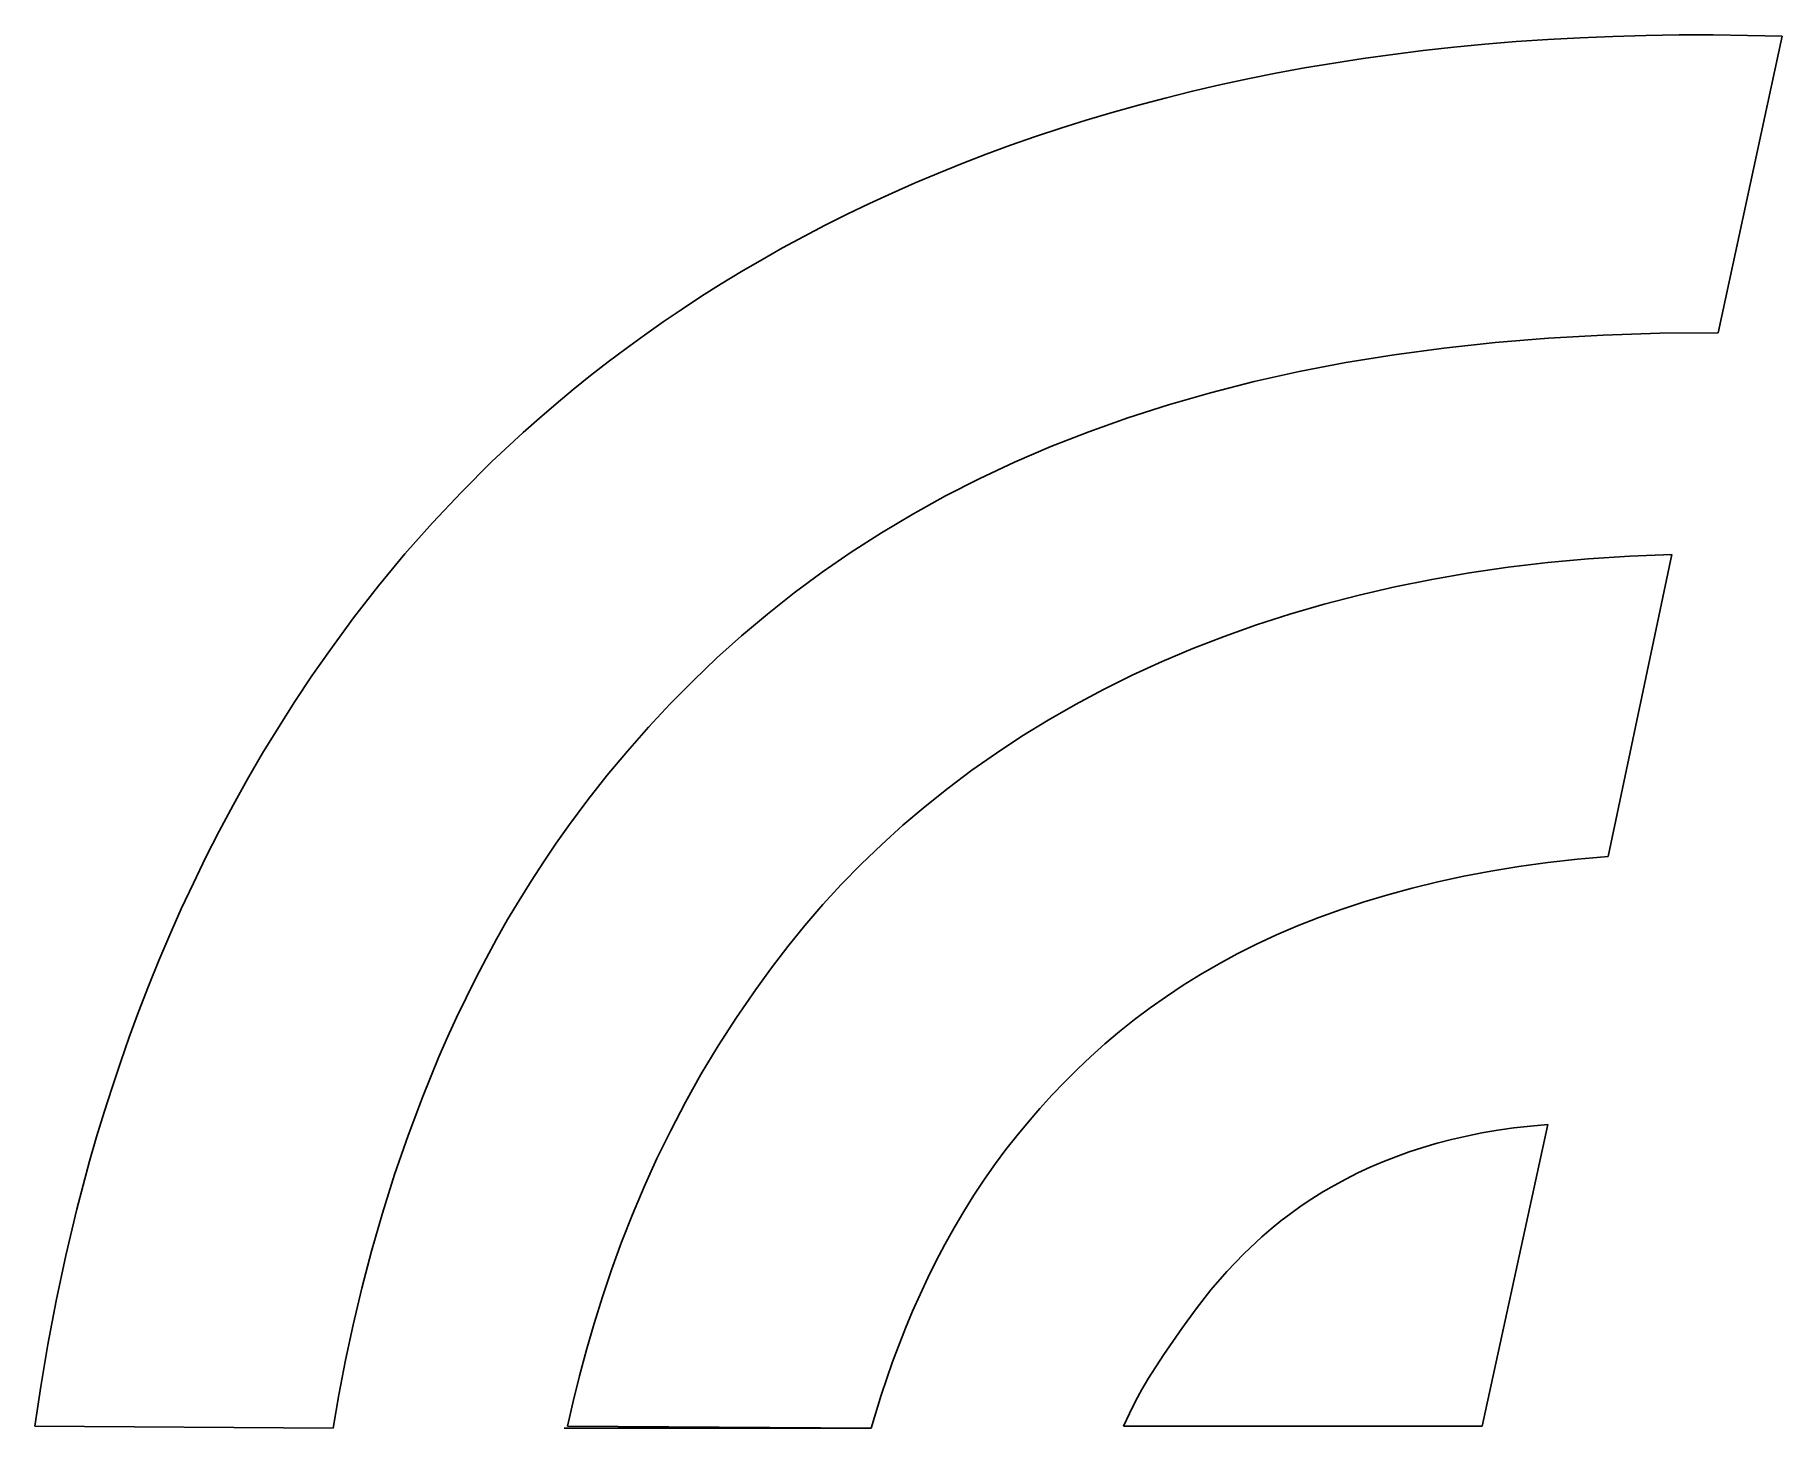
# Model space of a CAD drawing. Header units: centimetres. Extents: x 0 to 170, y 0 to 143.
# Drawn here: x 95.9 to 170, y 84.1 to 143.2 of the extents above; entities outside this region: 1.
import ezdxf

# ---------------------------------------------------------------- set-up
doc = ezdxf.new("R2010")
doc.units = ezdxf.units.CM
doc.header["$MEASUREMENT"] = 0
doc.layers.add('unifi-wifi-logo v1_unifi-seeklogo.com', color=7, linetype='Continuous')

msp = doc.modelspace()

# ---------------------------------------------------------------- linework, layer by layer
at = {"layer": 'unifi-wifi-logo v1_unifi-seeklogo.com'}
for p, q in [((161.422, 143.04), (160.055, 142.966)), ((162.806, 143.097), (161.422, 143.04)), ((164.207, 143.136), (162.806, 143.097)), ((165.625, 143.156), (164.207, 143.136)), ((167.061, 143.157), (165.625, 143.156)), ((168.514, 143.14), (167.061, 143.157)), ((167.273, 130.526), (169.984, 143.104)), ((169.984, 143.104), (168.514, 143.14)), ((153.477, 142.334), (152.212, 142.157)), ((154.759, 142.494), (153.477, 142.334)), ((156.058, 142.638), (154.759, 142.494)), ((157.373, 142.764), (156.058, 142.638)), ((158.706, 142.874), (157.373, 142.764)), ((160.055, 142.966), (158.706, 142.874)), ((149.732, 141.756), (148.517, 141.532)), ((150.964, 141.965), (149.732, 141.756)), ((152.212, 142.157), (150.964, 141.965)), ((146.136, 141.037), (144.97, 140.767)), ((147.318, 141.292), (146.136, 141.037)), ((148.517, 141.532), (147.318, 141.292)), ((142.687, 140.183), (141.569, 139.869)), ((143.82, 140.482), (142.687, 140.183)), ((144.97, 140.767), (143.82, 140.482)), ((140.468, 139.542), (139.383, 139.201)), ((141.569, 139.869), (140.468, 139.542)), ((138.314, 138.846), (137.261, 138.478)), ((139.383, 139.201), (138.314, 138.846)), ((136.223, 138.097), (135.202, 137.703)), ((137.261, 138.478), (136.223, 138.097)), ((134.196, 137.297), (133.205, 136.878)), ((135.202, 137.703), (134.196, 137.297)), ((132.231, 136.448), (131.272, 136.005)), ((133.205, 136.878), (132.231, 136.448)), ((131.272, 136.005), (130.328, 135.551)), ((129.399, 135.085), (128.486, 134.609)), ((130.328, 135.551), (129.399, 135.085)), ((128.486, 134.609), (127.588, 134.121)), ((126.706, 133.623), (125.838, 133.115)), ((127.588, 134.121), (126.706, 133.623)), ((125.838, 133.115), (124.986, 132.596)), ((124.148, 132.068), (123.326, 131.53)), ((124.986, 132.596), (124.148, 132.068)), ((123.326, 131.53), (122.518, 130.982)), ((122.518, 130.982), (121.725, 130.426)), ((162.397, 130.427), (164.798, 130.505)), ((164.798, 130.505), (167.273, 130.526)), ((120.947, 129.86), (120.184, 129.286)), ((121.725, 130.426), (120.947, 129.86)), ((153.523, 129.59), (155.636, 129.876)), ((155.636, 129.876), (157.818, 130.111)), ((157.818, 130.111), (160.071, 130.296)), ((160.071, 130.296), (162.397, 130.427)), ((120.184, 129.286), (119.435, 128.703)), ((149.502, 128.876), (151.479, 129.256)), ((151.479, 129.256), (153.523, 129.59)), ((119.435, 128.703), (118.7, 128.112)), ((145.744, 127.981), (147.591, 128.45)), ((147.591, 128.45), (149.502, 128.876)), ((117.98, 127.513), (117.275, 126.906)), ((118.7, 128.112), (117.98, 127.513)), ((143.959, 127.469), (145.744, 127.981)), ((117.275, 126.906), (116.584, 126.292)), ((140.574, 126.325), (142.237, 126.917)), ((142.237, 126.917), (143.959, 127.469)), ((116.584, 126.292), (115.244, 125.042)), ((138.97, 125.696), (140.574, 126.325)), ((137.423, 125.031), (138.97, 125.696)), ((115.244, 125.042), (113.961, 123.766)), ((135.932, 124.331), (137.423, 125.031)), ((134.496, 123.598), (135.932, 124.331)), ((113.961, 123.766), (112.734, 122.464)), ((133.113, 122.833), (134.496, 123.598)), ((112.734, 122.464), (111.562, 121.139)), ((131.781, 122.039), (133.113, 122.833)), ((130.5, 121.216), (131.781, 122.039)), ((111.562, 121.139), (110.445, 119.792)), ((129.268, 120.365), (130.5, 121.216)), ((161.764, 120.926), (160.047, 120.77)), ((163.52, 121.041), (161.764, 120.926)), ((162.604, 108.307), (165.315, 121.112)), ((165.315, 121.112), (163.52, 121.041)), ((128.083, 119.49), (129.268, 120.365)), ((156.729, 120.335), (155.128, 120.058)), ((158.369, 120.572), (156.729, 120.335)), ((160.047, 120.77), (158.369, 120.572)), ((110.445, 119.792), (109.383, 118.427)), ((126.944, 118.59), (128.083, 119.49)), ((152.041, 119.393), (150.554, 119.007)), ((153.565, 119.744), (152.041, 119.393)), ((155.128, 120.058), (153.565, 119.744)), ((125.85, 117.668), (126.944, 118.59)), ((149.105, 118.585), (147.694, 118.13)), ((150.554, 119.007), (149.105, 118.585)), ((109.383, 118.427), (108.375, 117.044)), ((147.694, 118.13), (146.32, 117.643)), ((124.8, 116.725), (125.85, 117.668)), ((144.983, 117.124), (143.683, 116.574)), ((146.32, 117.643), (144.983, 117.124)), ((108.375, 117.044), (107.62, 115.961)), ((123.791, 115.762), (124.8, 116.725)), ((143.683, 116.574), (142.421, 115.995)), ((107.62, 115.961), (106.895, 114.872)), ((122.823, 114.781), (123.791, 115.762)), ((142.421, 115.995), (141.195, 115.387)), ((141.195, 115.387), (140.006, 114.752)), ((106.895, 114.872), (106.199, 113.779)), ((121.894, 113.784), (122.823, 114.781)), ((140.006, 114.752), (138.853, 114.091)), ((106.199, 113.779), (105.53, 112.683)), ((121.003, 112.773), (121.894, 113.784)), ((137.737, 113.405), (136.657, 112.694)), ((138.853, 114.091), (137.737, 113.405)), ((105.53, 112.683), (104.89, 111.584)), ((120.149, 111.747), (121.003, 112.773)), ((136.657, 112.694), (135.612, 111.96)), ((135.612, 111.96), (134.604, 111.204)), ((104.89, 111.584), (104.276, 110.483)), ((119.329, 110.71), (120.149, 111.747)), ((134.604, 111.204), (133.631, 110.427)), ((104.276, 110.483), (103.689, 109.381)), ((118.543, 109.663), (119.329, 110.71)), ((133.631, 110.427), (132.694, 109.63)), ((103.689, 109.381), (103.128, 108.279)), ((117.981, 108.868), (118.543, 109.663)), ((132.694, 109.63), (131.791, 108.814)), ((103.128, 108.279), (102.592, 107.178)), ((117.438, 108.066), (117.981, 108.868)), ((131.791, 108.814), (130.924, 107.98)), ((161.304, 108.188), (162.604, 108.307)), ((116.915, 107.258), (117.438, 108.066)), ((130.924, 107.98), (130.092, 107.13)), ((155.376, 107.227), (156.488, 107.466)), ((156.488, 107.466), (157.635, 107.682)), ((157.635, 107.682), (158.82, 107.875)), ((158.82, 107.875), (160.043, 108.044)), ((160.043, 108.044), (161.304, 108.188)), ((102.592, 107.178), (102.08, 106.079)), ((116.41, 106.443), (116.915, 107.258)), ((130.092, 107.13), (129.295, 106.263)), ((153.259, 106.684), (154.3, 106.966)), ((154.3, 106.966), (155.376, 107.227)), ((102.08, 106.079), (101.593, 104.982)), ((115.924, 105.624), (116.41, 106.443)), ((129.295, 106.263), (128.533, 105.381)), ((150.335, 105.717), (151.277, 106.059)), ((151.277, 106.059), (152.251, 106.381)), ((152.251, 106.381), (153.259, 106.684)), ((115.456, 104.8), (115.924, 105.624)), ((128.533, 105.381), (127.804, 104.486)), ((148.544, 104.977), (149.424, 105.356)), ((149.424, 105.356), (150.335, 105.717)), ((101.593, 104.982), (101.129, 103.889)), ((115.006, 103.972), (115.456, 104.8)), ((146.874, 104.169), (147.694, 104.582)), ((147.694, 104.582), (148.544, 104.977)), ((101.129, 103.889), (100.688, 102.801)), ((114.573, 103.141), (115.006, 103.972)), ((127.804, 104.486), (127.111, 103.578)), ((146.081, 103.741), (146.874, 104.169)), ((114.158, 102.307), (114.573, 103.141)), ((127.111, 103.578), (126.451, 102.659)), ((144.578, 102.839), (145.316, 103.297)), ((145.316, 103.297), (146.081, 103.741)), ((100.688, 102.801), (100.27, 101.718)), ((113.759, 101.472), (114.158, 102.307)), ((126.451, 102.659), (125.63, 101.469)), ((143.18, 101.882), (143.866, 102.367)), ((143.866, 102.367), (144.578, 102.839)), ((100.27, 101.718), (99.873, 100.64)), ((142.517, 101.384), (143.18, 101.882)), ((113.376, 100.636), (113.759, 101.472)), ((125.63, 101.469), (124.86, 100.275)), ((141.263, 100.354), (141.878, 100.875)), ((141.878, 100.875), (142.517, 101.384)), ((99.873, 100.64), (99.497, 99.57)), ((113.01, 99.799), (113.376, 100.636)), ((124.86, 100.275), (124.14, 99.077)), ((140.669, 99.823), (141.263, 100.354)), ((99.497, 99.57), (99.142, 98.508)), ((112.324, 98.128), (113.01, 99.799)), ((140.096, 99.282), (140.669, 99.823)), ((124.14, 99.077), (123.467, 97.878)), ((139.012, 98.173), (139.544, 98.732)), ((139.544, 98.732), (140.096, 99.282)), ((99.142, 98.508), (98.806, 97.455)), ((111.698, 96.463), (112.324, 98.128)), ((123.467, 97.878), (122.84, 96.68)), ((138.499, 97.607), (139.012, 98.173)), ((98.806, 97.455), (98.49, 96.411)), ((138.004, 97.033), (138.499, 97.607)), ((98.49, 96.411), (98.193, 95.378)), ((111.13, 94.811), (111.698, 96.463)), ((122.84, 96.68), (122.257, 95.485)), ((137.064, 95.867), (137.526, 96.453)), ((137.526, 96.453), (138.004, 97.033)), ((156.602, 96.444), (155.967, 96.298)), ((157.254, 96.574), (156.602, 96.444)), ((157.924, 96.689), (157.254, 96.574)), ((157.256, 84.13), (160.043, 96.934)), ((158.612, 96.787), (157.924, 96.689)), ((159.318, 96.869), (158.612, 96.787)), ((160.043, 96.934), (159.318, 96.869)), ((136.619, 95.277), (137.064, 95.867)), ((154.164, 95.772), (153.595, 95.568)), ((154.748, 95.962), (154.164, 95.772)), ((155.349, 96.137), (154.748, 95.962)), ((155.967, 96.298), (155.349, 96.137)), ((98.193, 95.378), (97.652, 93.348)), ((122.257, 95.485), (121.717, 94.295)), ((136.149, 94.608), (136.619, 95.277)), ((151.984, 94.877), (151.477, 94.62)), ((152.506, 95.12), (151.984, 94.877)), ((153.043, 95.351), (152.506, 95.12)), ((153.595, 95.568), (153.043, 95.351)), ((110.616, 93.177), (111.13, 94.811)), ((121.717, 94.295), (121.217, 93.112)), ((135.701, 93.93), (136.149, 94.608)), ((150.984, 94.352), (150.506, 94.072)), ((151.477, 94.62), (150.984, 94.352)), ((135.272, 93.243), (135.701, 93.93)), ((149.59, 93.477), (149.153, 93.164)), ((150.041, 93.78), (149.59, 93.477)), ((150.506, 94.072), (150.041, 93.78)), ((97.652, 93.348), (97.18, 91.37)), ((110.154, 91.566), (110.616, 93.177)), ((121.217, 93.112), (120.756, 91.937)), ((134.863, 92.549), (135.272, 93.243)), ((148.728, 92.84), (148.316, 92.506)), ((149.153, 93.164), (148.728, 92.84)), ((120.756, 91.937), (120.332, 90.774)), ((134.474, 91.849), (134.863, 92.549)), ((147.916, 92.162), (147.153, 91.448)), ((148.316, 92.506), (147.916, 92.162)), ((97.18, 91.37), (96.77, 89.452)), ((109.741, 89.984), (110.154, 91.566)), ((134.104, 91.144), (134.474, 91.849)), ((147.153, 91.448), (146.434, 90.698)), ((120.332, 90.774), (119.943, 89.623)), ((133.418, 89.723), (133.752, 90.435)), ((133.752, 90.435), (134.104, 91.144)), ((146.434, 90.698), (145.759, 89.918)), ((109.374, 88.436), (109.741, 89.984)), ((133.102, 89.009), (133.418, 89.723)), ((145.759, 89.918), (145.124, 89.108)), ((96.77, 89.452), (96.419, 87.602)), ((119.943, 89.623), (119.588, 88.487)), ((132.803, 88.294), (133.102, 89.009)), ((145.124, 89.108), (144.527, 88.273)), ((109.051, 86.929), (109.374, 88.436)), ((119.588, 88.487), (119.265, 87.367)), ((132.255, 86.868), (132.803, 88.294)), ((144.527, 88.273), (143.757, 87.17)), ((96.419, 87.602), (96.121, 85.825)), ((108.769, 85.466), (109.051, 86.929)), ((119.265, 87.367), (118.972, 86.267)), ((131.771, 85.452), (132.255, 86.868)), ((143.757, 87.17), (143.115, 86.173)), ((118.972, 86.267), (118.707, 85.187)), ((143.115, 86.173), (142.828, 85.686)), ((96.121, 85.825), (95.872, 84.13)), ((108.525, 84.055), (108.769, 85.466)), ((131.347, 84.055), (131.771, 85.452)), ((142.828, 85.686), (142.557, 85.191)), ((118.707, 85.187), (118.468, 84.13)), ((142.297, 84.676), (142.042, 84.13)), ((142.557, 85.191), (142.297, 84.676)), ((95.872, 84.13), (108.525, 84.055)), ((108.525, 84.055), (108.525, 84.055)), ((118.317, 84.055), (131.347, 84.055)), ((131.347, 84.055), (118.317, 84.055)), ((118.468, 84.13), (131.347, 84.055)), ((142.042, 84.13), (157.256, 84.13)), ((157.256, 84.13), (157.256, 84.13))]:
    msp.add_line(p, q, dxfattribs=at)
msp.add_point((0, 0), dxfattribs=at)

doc.saveas('drawing.dxf')
